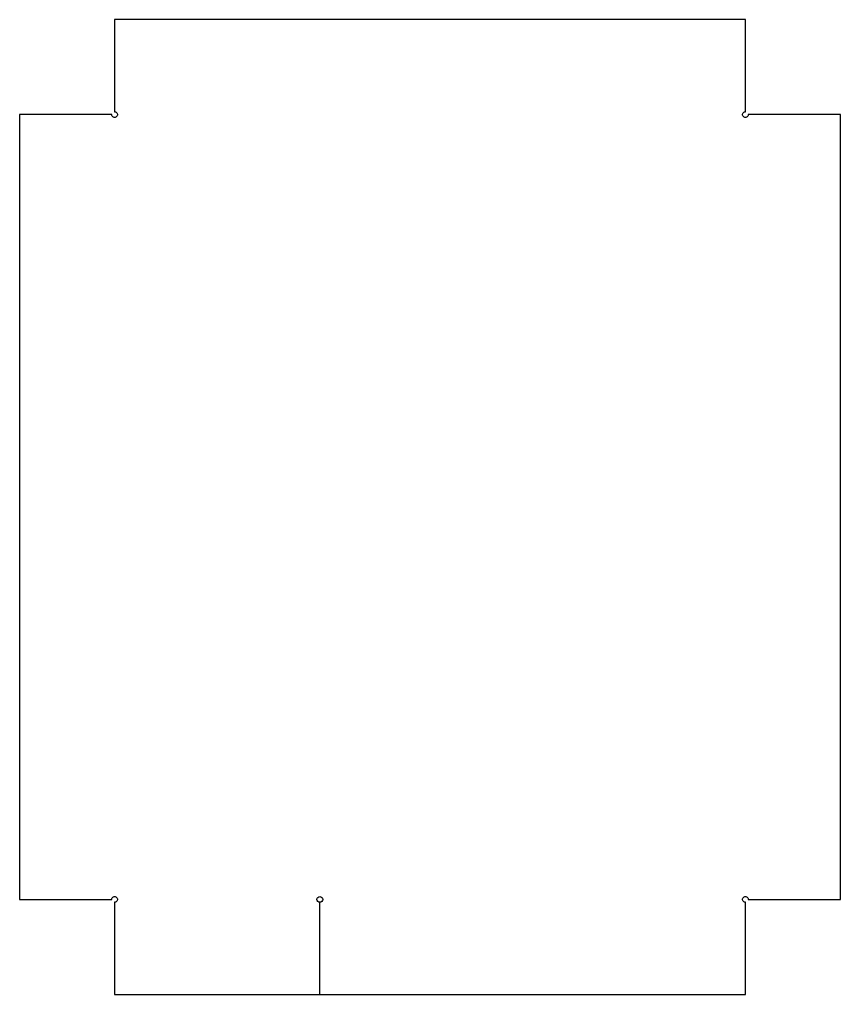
# Model space of a CAD drawing. Header units: millimetres. Extents: x 1410.3 to 1453.5, y 1653.8 to 1705.1.
import ezdxf

# ---------------------------------------------------------------- set-up
doc = ezdxf.new("R2010")
doc.units = ezdxf.units.MM

msp = doc.modelspace()

# ---------------------------------------------------------------- linework, layer by layer
msp.add_line((1426.133, 1653.796), (1426.133, 1658.646))
msp.add_lwpolyline([(1448.517, 1653.796), (1448.517, 1658.646, -2.414214), (1448.667, 1658.796), (1453.517, 1658.796), (1453.517, 1700.071), (1448.667, 1700.071, -2.414214), (1448.517, 1700.221), (1448.517, 1705.071), (1415.338, 1705.071), (1415.338, 1700.221, -2.414214), (1415.188, 1700.071), (1410.338, 1700.071), (1410.338, 1658.796), (1415.188, 1658.796, -2.414214), (1415.338, 1658.646), (1415.338, 1653.796)], format="xyb", close=True)
msp.add_circle((1426.133, 1658.796), 0.15)

doc.saveas('drawing.dxf')
